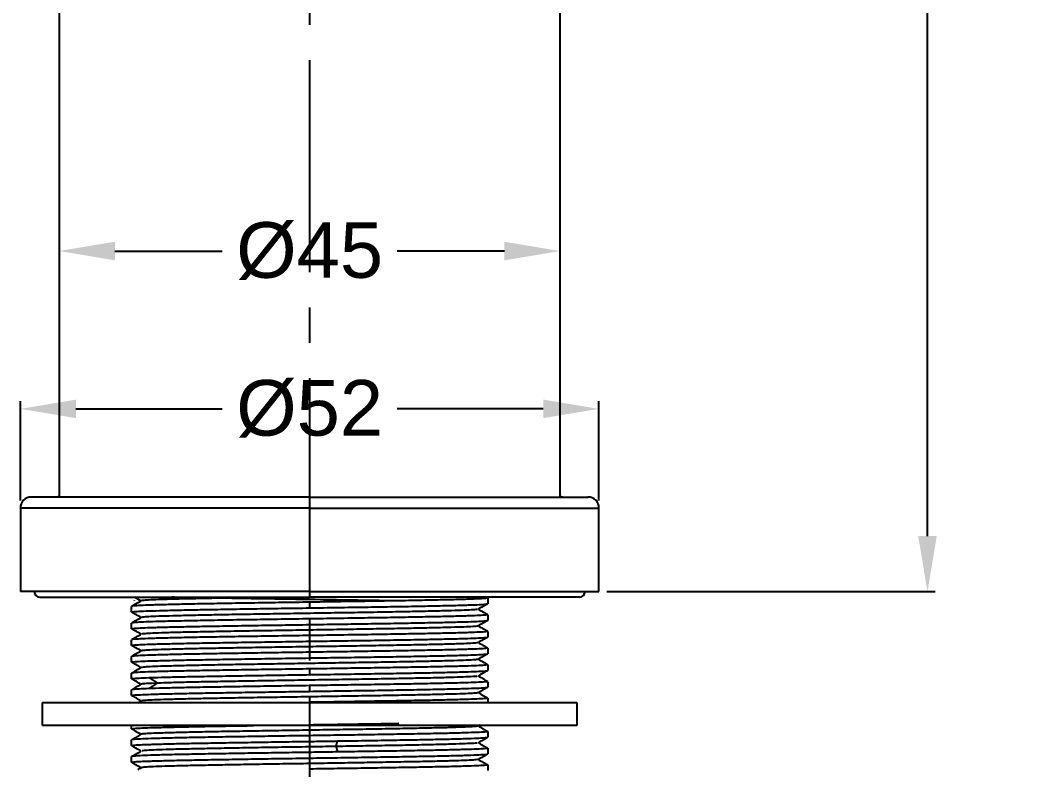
# Model space of a CAD drawing. Extents: x 10274 to 11115, y -16168 to -15573.
# Drawn here: x 10709.5 to 10801, y -15933 to -15865.6 of the extents above; entities that cross this region are included whole.
import ezdxf

# ---------------------------------------------------------------- set-up
doc = ezdxf.new("R2010")
doc.units = 0
doc.header["$MEASUREMENT"] = 0
doc.linetypes.add('CENTER2', pattern=[28.575, 19.05, -3.175, 3.175, -3.175])
doc.layers.get('0').update_dxf_attribs({"linetype": 'CONTINUOUS'})
doc.layers.add('CENTER', color=1, linetype='CENTER2')
doc.layers.add('DIM_', color=3, linetype='CONTINUOUS', lineweight=9)
doc.styles.get("Standard").update_dxf_attribs({"font": 'arial.ttf'})
doc.dimstyles.new('STANDARD$0', dxfattribs={"dimtxt": 3.5, "dimasz": 2.5, "dimexe": 0.7, "dimexo": 0.7, "dimgap": 0.5, "dimtad": 3, "dimdec": 4, "dimdsep": 46, "dimtxsty": 'Standard', "dimcen": 0, "dimclrd": 2, "dimclre": 2, "dimclrt": 4, "dimadec": 0, "dimazin": 0, "dimtp": 0.2, "dimtm": 0.1, "dimtfac": 0.5, "dimtdec": 4, "dimtmove": 1, "dimatfit": 3, "dimfxl": 1, "dimtolj": 1, "dimarcsym": 0})

# ---------------------------------------------------------------- blocks, each defined once
blk = doc.blocks.new('*D130')
at = {"layer": 'DIM_', "color": 3, "lineweight": -2, "transparency": 16777216}
for p, q in [((10709.476, -15908.751), (10709.476, -15899.822)), ((10761.476, -15908.751), (10761.476, -15899.822)), ((10714.476, -15900.522), (10728.701, -15900.522)), ((10756.476, -15900.522), (10742.252, -15900.522))]:
    blk.add_line(p, q, dxfattribs=at)
at = {"layer": 'DIM_', "color": 3, "transparency": 16777216}
for points in [[(10714.476, -15899.689), (10714.476, -15901.355), (10709.476, -15900.522)], [(10756.476, -15899.689), (10756.476, -15901.355), (10761.476, -15900.522)]]:
    blk.add_solid(points, dxfattribs=at)
at = {"layer": 'DIM_', "color": 4, "transparency": 16777216, "insert": (10735.476, -15900.522), "char_height": 5, "attachment_point": 5, "bg_fill": 3, "box_fill_scale": 1.25, "bg_fill_color": 256, "bg_fill_true_color": 13158600, "bg_fill_transparency": 0}
blk.add_mtext('\\A1;%%C52', dxfattribs=at)
blk = doc.blocks.new('*D131')
at = {"layer": 'DIM_', "color": 3, "lineweight": -2, "transparency": 16777216}
for p, q in [((10712.976, -15868.406), (10712.976, -15887.035)), ((10717.976, -15886.335), (10728.656, -15886.335)), ((10752.976, -15886.335), (10742.296, -15886.335))]:
    blk.add_line(p, q, dxfattribs=at)
at = {"layer": 'DIM_', "color": 3, "transparency": 16777216}
for points in [[(10717.976, -15885.501), (10717.976, -15887.168), (10712.976, -15886.335)], [(10752.976, -15885.501), (10752.976, -15887.168), (10757.976, -15886.335)]]:
    blk.add_solid(points, dxfattribs=at)
at = {"layer": 'DIM_', "color": 4, "transparency": 16777216, "insert": (10735.476, -15886.335), "char_height": 5, "attachment_point": 5, "bg_fill": 3, "box_fill_scale": 1.25, "bg_fill_color": 256, "bg_fill_true_color": 13158600, "bg_fill_transparency": 0}
blk.add_mtext('\\A1;%%C45', dxfattribs=at)
blk = doc.blocks.new('*D139')
at = {"layer": 'DIM_', "color": 3, "lineweight": -2, "transparency": 16777216}
for p, q in [((10736.176, -15731.301), (10791.703, -15731.301)), ((10791.003, -15736.301), (10791.003, -15821.073)), ((10791.003, -15911.951), (10791.003, -15827.179)), ((10762.176, -15916.951), (10791.703, -15916.951))]:
    blk.add_line(p, q, dxfattribs=at)
at = {"layer": 'DIM_', "color": 3, "transparency": 16777216}
for points in [[(10790.17, -15736.301), (10791.837, -15736.301), (10791.003, -15731.301)], [(10790.17, -15911.951), (10791.837, -15911.951), (10791.003, -15916.951)]]:
    blk.add_solid(points, dxfattribs=at)
at = {"layer": 'DIM_', "color": 4, "transparency": 16777216, "insert": (10791.003, -15824.126), "char_height": 5, "attachment_point": 5, "bg_fill": 3, "box_fill_scale": 1.25, "bg_fill_color": 256, "bg_fill_true_color": 13158600, "bg_fill_transparency": 0}
blk.add_mtext('\\A1;185.7', dxfattribs=at)

msp = doc.modelspace()

# ---------------------------------------------------------------- linework, layer by layer
at = {"lineweight": -3, "extrusion": (-1, -2.22045e-16, 0)}
for p, q in [((10711.226, -15917.451), (10735.476, -15917.451)), ((10719.731, -15917.737), (10719.726, -15917.731)), ((10759.726, -15917.451), (10735.476, -15917.451))]:
    msp.add_line(p, q, dxfattribs=at)
at = {"lineweight": -3}
msp.add_arc((10711.226, -15916.951), 0.5, 180, 270, dxfattribs=at)
for points, degree in [([(10719.482, -15918.268), (10719.767, -15918.104), (10720.052, -15917.939), (10720.337, -15917.775)], 3), ([(10720.336, -15917.788), (10720.142, -15917.675), (10719.948, -15917.563), (10719.754, -15917.451)], 3), ([(10720.595, -15917.451), (10720.595, -15917.451), (10720.595, -15917.451), (10720.595, -15917.451)], 3), ([(10735.476, -15917.899), (10735.476, -15918.156), (10735.476, -15918.413)], 2), ([(10751.471, -15918.044), (10751.186, -15918.209), (10750.901, -15918.373), (10750.617, -15918.538)], 3), ([(10751.355, -15917.451), (10751.393, -15917.473), (10751.432, -15917.496), (10751.471, -15917.518)], 3), ([(10751.476, -15917.524), (10751.476, -15917.781), (10751.476, -15918.038)], 2), ([(10719.476, -15918.788), (10719.476, -15918.531), (10719.476, -15918.274)], 2), ([(10720.336, -15919.287), (10720.051, -15919.123), (10719.766, -15918.958), (10719.482, -15918.794)], 3), ([(10750.617, -15918.525), (10750.901, -15918.689), (10751.186, -15918.854), (10751.471, -15919.018)], 3), ([(10751.476, -15919.024), (10751.476, -15919.281), (10751.476, -15919.538)], 2), ([(10719.476, -15920.288), (10719.476, -15920.031), (10719.476, -15919.774)], 2), ([(10719.482, -15919.768), (10719.767, -15919.603), (10720.051, -15919.439), (10720.336, -15919.275)], 3), ([(10735.476, -15919.399), (10735.476, -15919.656), (10735.476, -15919.913)], 2), ([(10751.471, -15919.544), (10751.186, -15919.709), (10750.901, -15919.873), (10750.616, -15920.038)], 3), ([(10750.616, -15920.025), (10750.901, -15920.189), (10751.186, -15920.354), (10751.471, -15920.518)], 3), ([(10720.336, -15920.787), (10720.051, -15920.623), (10719.766, -15920.459), (10719.482, -15920.294)], 3), ([(10719.482, -15921.268), (10719.766, -15921.104), (10720.051, -15920.939), (10720.336, -15920.775)], 3), ([(10735.476, -15920.899), (10735.476, -15921.156), (10735.476, -15921.413)], 2), ([(10751.476, -15920.524), (10751.476, -15920.781), (10751.476, -15921.038)], 2), ([(10719.476, -15921.788), (10719.476, -15921.531), (10719.476, -15921.274)], 2), ([(10720.337, -15922.287), (10720.052, -15922.123), (10719.767, -15921.958), (10719.482, -15921.794)], 3), ([(10750.616, -15921.524), (10750.901, -15921.689), (10751.186, -15921.854), (10751.471, -15922.018)], 3), ([(10751.471, -15921.044), (10751.186, -15921.208), (10750.901, -15921.373), (10750.617, -15921.537)], 3), ([(10719.476, -15923.288), (10719.476, -15923.031), (10719.476, -15922.774)], 2), ([(10719.482, -15922.768), (10719.767, -15922.604), (10720.052, -15922.439), (10720.337, -15922.275)], 3), ([(10735.476, -15922.399), (10735.476, -15922.656), (10735.476, -15922.913)], 2), ([(10751.471, -15922.544), (10751.186, -15922.709), (10750.901, -15922.873), (10750.617, -15923.037)], 3), ([(10751.476, -15922.024), (10751.476, -15922.281), (10751.476, -15922.538)], 2), ([(10720.336, -15923.787), (10720.051, -15923.623), (10719.766, -15923.458), (10719.482, -15923.294)], 3), ([(10751.476, -15923.524), (10751.475, -15923.537), (10751.337, -15923.562), (10750.746, -15923.6), (10749.779, -15923.637), (10748.46, -15923.675), (10746.798, -15923.712), (10744.86, -15923.75), (10742.736, -15923.787), (10740.404, -15923.825), (10737.968, -15923.862), (10736.306, -15923.887), (10735.476, -15923.899)], 3), ([(10750.617, -15923.025), (10750.901, -15923.189), (10751.186, -15923.354), (10751.471, -15923.518)], 3), ([(10751.476, -15923.524), (10751.476, -15923.781), (10751.476, -15924.038)], 2), ([(10719.476, -15924.788), (10719.476, -15924.531), (10719.476, -15924.274)], 2), ([(10719.482, -15924.268), (10719.766, -15924.104), (10720.051, -15923.939), (10720.336, -15923.775)], 3), ([(10721.035, -15924.682), (10721.357, -15924.671), (10722.095, -15924.648), (10723.476, -15924.615), (10725.094, -15924.581), (10726.903, -15924.548), (10728.889, -15924.514), (10730.994, -15924.481), (10733.214, -15924.447), (10734.722, -15924.424), (10735.476, -15924.413)], 3), ([(10750.545, -15924.555), (10750.463, -15924.568), (10750.167, -15924.594), (10749.336, -15924.632), (10748.147, -15924.671), (10746.625, -15924.71), (10744.81, -15924.748), (10742.748, -15924.787), (10740.489, -15924.826), (10738.126, -15924.864), (10735.669, -15924.903), (10733.196, -15924.942), (10730.791, -15924.981), (10728.495, -15925.02), (10726.425, -15925.058), (10724.566, -15925.097), (10722.99, -15925.136), (10722.161, -15925.162), (10721.806, -15925.175)], 3), ([(10735.476, -15923.899), (10735.476, -15924.156), (10735.476, -15924.413)], 2), ([(10750.616, -15924.525), (10750.901, -15924.689), (10751.186, -15924.854), (10751.471, -15925.018)], 3), ([(10751.471, -15924.044), (10751.186, -15924.208), (10750.901, -15924.373), (10750.617, -15924.537)], 3), ([(10720.336, -15925.288), (10720.051, -15925.123), (10719.767, -15924.959), (10719.482, -15924.794)], 3), ([(10719.482, -15925.768), (10719.767, -15925.604), (10720.051, -15925.439), (10720.336, -15925.275)], 3), ([(10721.806, -15925.175), (10721.421, -15924.928), (10721.035, -15924.682)], 2), ([(10721.806, -15925.175), (10721.421, -15925.421), (10721.035, -15925.668)], 2), ([(10735.476, -15925.399), (10734.618, -15925.412), (10732.903, -15925.437), (10730.392, -15925.476), (10728.028, -15925.514), (10725.85, -15925.552), (10723.911, -15925.591), (10722.264, -15925.63), (10721.403, -15925.655), (10721.035, -15925.668)], 3), ([(10735.476, -15925.399), (10735.476, -15925.656), (10735.476, -15925.913)], 2), ([(10751.476, -15925.053), (10751.476, -15925.296), (10751.476, -15925.538)], 2), ([(10719.476, -15926.288), (10719.476, -15926.031), (10719.476, -15925.774)], 2), ([(10719.476, -15926.288), (10719.477, -15926.275), (10719.613, -15926.25), (10720.203, -15926.213), (10721.174, -15926.175), (10722.495, -15926.138), (10724.153, -15926.1), (10726.094, -15926.062), (10728.212, -15926.025), (10730.556, -15925.987), (10732.987, -15925.95), (10734.648, -15925.925), (10735.476, -15925.913)], 3), ([(10720.336, -15926.787), (10720.052, -15926.623), (10719.767, -15926.458), (10719.482, -15926.294)], 3), ([(10751.471, -15925.544), (10751.186, -15925.708), (10750.902, -15925.873), (10750.617, -15926.037)], 3), ([(10750.677, -15926.059), (10750.941, -15926.212), (10751.206, -15926.365), (10751.471, -15926.518)], 3), ([(10711.476, -15928.951), (10711.476, -15927.951), (10711.476, -15926.951)], 2), ([(10720.034, -15926.949), (10720.135, -15926.891), (10720.236, -15926.833), (10720.337, -15926.775)], 3), ([(10735.476, -15926.951), (10735.476, -15927.951), (10735.476, -15928.951)], 2), ([(10751.476, -15926.524), (10751.476, -15926.738), (10751.476, -15926.951)], 2), ([(10759.476, -15926.951), (10759.476, -15927.951), (10759.476, -15928.951)], 2), ([(10719.476, -15929.288), (10719.476, -15929.12), (10719.476, -15928.951)], 2), ([(10750.775, -15928.946), (10750.723, -15928.976), (10750.67, -15929.007), (10750.617, -15929.037)], 3), ([(10750.617, -15929.025), (10750.901, -15929.189), (10751.186, -15929.353), (10751.471, -15929.518)], 3), ([(10720.337, -15929.787), (10720.052, -15929.623), (10719.767, -15929.458), (10719.482, -15929.294)], 3), ([(10719.482, -15930.268), (10719.767, -15930.104), (10720.052, -15929.939), (10720.337, -15929.775)], 3), ([(10735.476, -15929.899), (10735.476, -15930.156), (10735.476, -15930.413)], 2), ([(10751.471, -15930.044), (10751.186, -15930.209), (10750.901, -15930.373), (10750.617, -15930.537)], 3), ([(10751.476, -15929.524), (10751.476, -15929.781), (10751.476, -15930.038)], 2), ([(10719.476, -15930.788), (10719.476, -15930.531), (10719.476, -15930.274)], 2), ([(10720.336, -15931.287), (10720.052, -15931.123), (10719.767, -15930.959), (10719.482, -15930.794)], 3), ([(10737.846, -15930.869), (10737.037, -15930.882), (10735.399, -15930.907), (10732.939, -15930.946), (10730.547, -15930.985), (10728.309, -15931.023), (10726.219, -15931.062), (10724.387, -15931.101), (10722.843, -15931.14), (10721.644, -15931.178), (10720.808, -15931.217), (10720.502, -15931.243), (10720.415, -15931.256)], 3), ([(10735.476, -15930.413), (10735.756, -15930.409), (10736.314, -15930.401), (10737.15, -15930.388), (10737.703, -15930.379), (10737.979, -15930.375)], 3), ([(10737.846, -15930.869), (10737.912, -15930.622), (10737.979, -15930.375)], 2), ([(10750.526, -15930.558), (10750.433, -15930.571), (10750.116, -15930.597), (10749.251, -15930.636), (10748.024, -15930.674), (10746.452, -15930.713), (10744.629, -15930.752), (10742.541, -15930.791), (10740.265, -15930.829), (10738.66, -15930.856), (10737.846, -15930.869)], 3), ([(10737.846, -15930.869), (10737.912, -15931.115), (10737.979, -15931.362)], 2), ([(10750.616, -15930.525), (10750.901, -15930.689), (10751.186, -15930.854), (10751.471, -15931.018)], 3), ([(10719.476, -15932.288), (10719.476, -15932.031), (10719.476, -15931.774)], 2), ([(10719.476, -15931.774), (10719.477, -15931.778), (10719.482, -15931.781), (10719.493, -15931.785)], 3), ([(10719.482, -15931.768), (10719.767, -15931.604), (10720.052, -15931.439), (10720.336, -15931.275)], 3), ([(10737.979, -15931.362), (10737.703, -15931.366), (10737.15, -15931.374), (10736.314, -15931.387), (10735.756, -15931.395), (10735.476, -15931.399)], 3), ([(10735.476, -15931.399), (10735.476, -15931.656), (10735.476, -15931.913)], 2), ([(10751.471, -15931.544), (10751.186, -15931.709), (10750.901, -15931.873), (10750.617, -15932.038)], 3), ([(10751.476, -15931.024), (10751.476, -15931.281), (10751.476, -15931.538)], 2), ([(10751.476, -15931.538), (10751.476, -15931.537), (10751.476, -15931.537), (10751.476, -15931.536)], 3), ([(10720.336, -15932.788), (10720.051, -15932.623), (10719.767, -15932.459), (10719.482, -15932.294)], 3), ([(10720.031, -15932.951), (10720.133, -15932.892), (10720.235, -15932.833), (10720.336, -15932.775)], 3), ([(10751.476, -15932.524), (10751.475, -15932.537), (10751.337, -15932.562), (10750.746, -15932.6), (10749.78, -15932.637), (10748.461, -15932.675), (10746.799, -15932.712), (10744.862, -15932.75), (10742.737, -15932.787), (10740.407, -15932.825), (10737.969, -15932.862), (10736.306, -15932.887), (10735.476, -15932.899)], 3), ([(10750.616, -15932.025), (10750.901, -15932.189), (10751.186, -15932.354), (10751.471, -15932.518)], 3), ([(10751.476, -15932.524), (10751.476, -15932.781), (10751.476, -15933.038)], 2)]:
    msp.add_open_spline(points, degree=degree, dxfattribs=at)
for points, knots in [([(10735.476, -15917.899), (10734.641, -15917.912), (10732.971, -15917.937), (10730.539, -15917.974), (10728.205, -15918.011), (10726.1, -15918.048), (10724.175, -15918.085), (10722.527, -15918.123), (10721.209, -15918.16), (10720.232, -15918.198), (10719.653, -15918.233), (10719.501, -15918.257), (10719.482, -15918.268)], [0, 0, 0, 0, 2.521062, 5.042125, 7.563187, 10.08425, 12.605312, 15.126375, 17.647437, 20.1685, 22.689562, 24.89294, 24.89294, 24.89294, 24.89294]), ([(10727.498, -15917.538), (10727.394, -15917.54), (10726.601, -15917.555), (10725.202, -15917.583), (10723.513, -15917.622), (10722.149, -15917.661), (10721.136, -15917.7), (10720.518, -15917.738), (10720.357, -15917.762), (10720.336, -15917.774)], [238.802645, 238.802645, 238.802645, 238.802645, 239.172377, 241.638071, 244.103766, 246.56946, 249.035155, 251.50085, 253.787572, 253.787572, 253.787572, 253.787572]), ([(10743.159, -15917.78), (10740.599, -15917.741), (10738.038, -15917.702), (10735.478, -15917.663), (10735.477, -15917.663), (10735.477, -15917.663), (10735.476, -15917.663), (10734.642, -15917.65), (10732.969, -15917.626), (10730.504, -15917.588), (10728.17, -15917.55), (10726.058, -15917.513), (10724.361, -15917.48), (10723.418, -15917.459), (10723.067, -15917.451)], [-7.73549, -7.73549, -7.73549, -7.73549, -0.001628, -0.001628, -0.001628, 0, 0, 0, 2.521064, 5.042128, 7.563192, 10.084256, 12.60532, 14.257374, 14.257374, 14.257374, 14.257374]), ([(10751.476, -15917.524), (10751.476, -15917.537), (10751.344, -15917.562), (10750.767, -15917.599), (10749.812, -15917.636), (10748.478, -15917.674), (10746.812, -15917.712), (10744.891, -15917.75), (10742.773, -15917.787), (10740.443, -15917.824), (10737.979, -15917.862), (10736.309, -15917.887), (10735.476, -15917.899)], [-25.151414, -25.151414, -25.151414, -25.151414, -22.68956, -20.168498, -17.647436, -15.126373, -12.605311, -10.084249, -7.563187, -5.042124, -2.521062, 0, 0, 0, 0]), ([(10735.476, -15918.413), (10736.311, -15918.401), (10737.983, -15918.376), (10740.451, -15918.338), (10742.788, -15918.3), (10744.903, -15918.263), (10746.811, -15918.226), (10748.474, -15918.188), (10749.806, -15918.15), (10750.761, -15918.113), (10751.312, -15918.078), (10751.453, -15918.055), (10751.471, -15918.044)], [0, 0, 0, 0, 2.521065, 5.042129, 7.563194, 10.084259, 12.605324, 15.126388, 17.647453, 20.168518, 22.689582, 24.800759, 24.800759, 24.800759, 24.800759]), ([(10719.476, -15918.788), (10719.477, -15918.778), (10719.574, -15918.755), (10720.067, -15918.719), (10720.98, -15918.682), (10722.28, -15918.643), (10723.913, -15918.605), (10725.855, -15918.566), (10728.007, -15918.528), (10730.401, -15918.49), (10732.918, -15918.451), (10734.625, -15918.426), (10735.476, -15918.413)], [-25.222647, -25.222647, -25.222647, -25.222647, -23.196074, -20.618733, -18.041391, -15.46405, -12.886708, -10.309366, -7.732025, -5.154683, -2.577342, 0, 0, 0, 0]), ([(10750.569, -15918.551), (10750.5, -15918.564), (10750.227, -15918.59), (10749.43, -15918.629), (10748.279, -15918.667), (10746.808, -15918.705), (10745.004, -15918.744), (10742.949, -15918.783), (10740.696, -15918.822), (10738.31, -15918.861), (10735.859, -15918.9), (10733.403, -15918.939), (10731.003, -15918.977), (10728.72, -15919.016), (10726.611, -15919.054), (10724.728, -15919.093), (10723.131, -15919.132), (10721.866, -15919.17), (10720.946, -15919.209), (10720.465, -15919.244), (10720.351, -15919.266), (10720.336, -15919.274)], [303.280436, 303.280436, 303.280436, 303.280436, 305.746131, 308.211825, 310.67752, 313.143215, 315.608909, 318.074604, 320.540298, 323.005993, 325.471688, 327.937382, 330.403077, 332.868771, 335.334466, 337.800161, 340.265855, 342.73155, 345.197245, 347.662939, 349.32843, 349.32843, 349.32843, 349.32843]), ([(10751.476, -15919.024), (10751.477, -15919.036), (10751.352, -15919.061), (10750.785, -15919.098), (10749.834, -15919.135), (10748.499, -15919.174), (10746.828, -15919.212), (10744.909, -15919.249), (10742.784, -15919.286), (10740.44, -15919.324), (10737.972, -15919.362), (10736.306, -15919.387), (10735.476, -15919.399)], [25.309822, 25.309822, 25.309822, 25.309822, 27.731705, 30.252769, 32.773833, 35.294897, 37.815961, 40.337025, 42.858089, 45.379154, 47.900218, 50.421282, 50.421282, 50.421282, 50.421282]), ([(10719.476, -15920.288), (10719.476, -15920.276), (10719.6, -15920.252), (10720.167, -15920.214), (10721.119, -15920.177), (10722.454, -15920.139), (10724.117, -15920.1), (10726.034, -15920.063), (10728.164, -15920.026), (10730.513, -15919.988), (10732.984, -15919.95), (10734.648, -15919.926), (10735.476, -15919.913)], [-25.122337, -25.122337, -25.122337, -25.122337, -22.689592, -20.168526, -17.64746, -15.126394, -12.605329, -10.084263, -7.563197, -5.042131, -2.521066, 0, 0, 0, 0]), ([(10735.476, -15919.399), (10734.621, -15919.412), (10732.907, -15919.437), (10730.387, -15919.476), (10727.996, -15919.515), (10725.851, -15919.553), (10723.917, -15919.591), (10722.29, -15919.629), (10720.989, -15919.667), (10720.071, -15919.705), (10719.604, -15919.739), (10719.496, -15919.76), (10719.482, -15919.768)], [-38.660099, -38.660099, -38.660099, -38.660099, -36.082759, -33.505419, -30.928079, -28.350739, -25.773399, -23.19606, -20.61872, -18.04138, -15.46404, -13.84084, -13.84084, -13.84084, -13.84084]), ([(10750.616, -15920.038), (10750.602, -15920.046), (10750.493, -15920.067), (10750.029, -15920.101), (10749.126, -15920.14), (10747.86, -15920.179), (10746.272, -15920.218), (10744.39, -15920.256), (10742.309, -15920.295), (10740.05, -15920.333), (10737.634, -15920.372), (10735.168, -15920.411), (10732.701, -15920.45), (10730.334, -15920.488), (10728.108, -15920.527), (10726.058, -15920.565), (10724.256, -15920.604), (10722.748, -15920.643), (10721.569, -15920.681), (10720.755, -15920.72), (10720.473, -15920.746), (10720.397, -15920.759)], [35.375909, 35.375909, 35.375909, 35.375909, 36.985419, 39.451114, 41.916808, 44.382503, 46.848197, 49.313892, 51.779587, 54.245281, 56.710976, 59.17667, 61.642365, 64.10806, 66.573754, 69.039449, 71.505144, 73.970838, 76.436533, 78.902227, 81.367922, 81.367922, 81.367922, 81.367922]), ([(10735.476, -15919.913), (10736.312, -15919.9), (10737.986, -15919.876), (10740.454, -15919.838), (10742.791, -15919.8), (10744.896, -15919.763), (10746.806, -15919.726), (10748.443, -15919.689), (10749.775, -15919.651), (10750.74, -15919.614), (10751.307, -15919.578), (10751.452, -15919.555), (10751.471, -15919.544)], [-50.421317, -50.421317, -50.421317, -50.421317, -47.900251, -45.379185, -42.858119, -40.337054, -37.815988, -35.294922, -32.773856, -30.25279, -27.731724, -25.563414, -25.563414, -25.563414, -25.563414]), ([(10735.476, -15920.899), (10734.643, -15920.911), (10732.971, -15920.937), (10730.503, -15920.974), (10728.166, -15921.012), (10726.051, -15921.049), (10724.148, -15921.086), (10722.494, -15921.124), (10721.161, -15921.162), (10720.201, -15921.199), (10719.641, -15921.235), (10719.499, -15921.257), (10719.481, -15921.268)], [-50.421318, -50.421318, -50.421318, -50.421318, -47.900252, -45.379187, -42.858121, -40.337055, -37.815989, -35.294923, -32.773857, -30.252791, -27.731725, -25.580641, -25.580641, -25.580641, -25.580641]), ([(10751.476, -15920.524), (10751.476, -15920.536), (10751.351, -15920.561), (10750.778, -15920.598), (10749.823, -15920.636), (10748.489, -15920.674), (10746.84, -15920.712), (10744.914, -15920.749), (10742.791, -15920.786), (10740.441, -15920.824), (10737.97, -15920.862), (10736.305, -15920.887), (10735.476, -15920.899)], [-25.144136, -25.144136, -25.144136, -25.144136, -22.689594, -20.168528, -17.647462, -15.126396, -12.60533, -10.084264, -7.563198, -5.042132, -2.521066, 0, 0, 0, 0]), ([(10719.476, -15921.788), (10719.476, -15921.776), (10719.604, -15921.751), (10720.173, -15921.714), (10721.125, -15921.677), (10722.461, -15921.638), (10724.132, -15921.6), (10726.056, -15921.563), (10728.173, -15921.526), (10730.511, -15921.488), (10732.976, -15921.45), (10734.645, -15921.425), (10735.476, -15921.413)], [25.302802, 25.302802, 25.302802, 25.302802, 27.731687, 30.25275, 32.773812, 35.294875, 37.815937, 40.337, 42.858062, 45.379125, 47.900187, 50.42125, 50.42125, 50.42125, 50.42125]), ([(10750.617, -15921.537), (10750.596, -15921.549), (10750.439, -15921.574), (10749.833, -15921.611), (10748.849, -15921.649), (10747.498, -15921.688), (10745.82, -15921.727), (10743.873, -15921.766), (10741.72, -15921.805), (10739.405, -15921.844), (10736.985, -15921.882), (10734.529, -15921.921), (10732.067, -15921.96), (10729.714, -15921.999), (10727.507, -15922.038), (10725.532, -15922.076), (10723.822, -15922.114), (10722.385, -15922.153), (10721.301, -15922.192), (10720.59, -15922.231), (10720.383, -15922.257), (10720.346, -15922.27)], [130.904258, 130.904258, 130.904258, 130.904258, 133.147509, 135.613203, 138.078898, 140.544592, 143.010287, 145.475982, 147.941676, 150.407371, 152.873065, 155.33876, 157.804455, 160.270149, 162.735844, 165.201538, 167.667233, 170.132928, 172.598622, 175.064317, 177.530011, 177.530011, 177.530011, 177.530011]), ([(10735.476, -15921.413), (10736.312, -15921.401), (10737.985, -15921.376), (10740.427, -15921.338), (10742.766, -15921.301), (10744.866, -15921.264), (10746.788, -15921.227), (10748.424, -15921.189), (10749.748, -15921.152), (10750.723, -15921.115), (10751.302, -15921.079), (10751.452, -15921.055), (10751.471, -15921.044)], [0, 0, 0, 0, 2.521064, 5.042128, 7.563192, 10.084257, 12.605321, 15.126385, 17.647449, 20.168513, 22.689577, 24.902942, 24.902942, 24.902942, 24.902942]), ([(10735.476, -15922.399), (10734.642, -15922.412), (10732.969, -15922.436), (10730.503, -15922.474), (10728.168, -15922.512), (10726.057, -15922.549), (10724.14, -15922.586), (10722.475, -15922.624), (10721.142, -15922.662), (10720.19, -15922.7), (10719.641, -15922.735), (10719.5, -15922.758), (10719.482, -15922.768)], [0, 0, 0, 0, 2.521064, 5.042128, 7.563192, 10.084256, 12.60532, 15.126383, 17.647447, 20.168511, 22.689575, 24.783721, 24.783721, 24.783721, 24.783721]), ([(10751.476, -15922.024), (10751.476, -15922.037), (10751.344, -15922.062), (10750.757, -15922.099), (10749.79, -15922.137), (10748.463, -15922.174), (10746.814, -15922.212), (10744.873, -15922.25), (10742.758, -15922.287), (10740.409, -15922.325), (10737.968, -15922.362), (10736.305, -15922.387), (10735.476, -15922.399)], [25.220323, 25.220323, 25.220323, 25.220323, 27.731711, 30.252776, 32.773841, 35.294905, 37.81597, 40.337035, 42.858099, 45.379164, 47.900228, 50.421293, 50.421293, 50.421293, 50.421293]), ([(10735.476, -15922.913), (10736.312, -15922.9), (10737.983, -15922.876), (10740.42, -15922.838), (10742.745, -15922.801), (10744.857, -15922.764), (10746.783, -15922.727), (10748.437, -15922.689), (10749.755, -15922.652), (10750.728, -15922.614), (10751.301, -15922.579), (10751.451, -15922.555), (10751.471, -15922.544)], [-50.421246, -50.421246, -50.421246, -50.421246, -47.900184, -45.379122, -42.858059, -40.336997, -37.815935, -35.294872, -32.77381, -30.252748, -27.731685, -25.563771, -25.563771, -25.563771, -25.563771]), ([(10719.476, -15923.288), (10719.476, -15923.275), (10719.611, -15923.25), (10720.199, -15923.213), (10721.156, -15923.176), (10722.488, -15923.138), (10724.15, -15923.1), (10726.067, -15923.062), (10728.189, -15923.025), (10730.511, -15922.988), (10732.976, -15922.95), (10734.644, -15922.926), (10735.476, -15922.913)], [-25.187702, -25.187702, -25.187702, -25.187702, -22.689574, -20.16851, -17.647446, -15.126383, -12.605319, -10.084255, -7.563191, -5.042128, -2.521064, 0, 0, 0, 0]), ([(10750.599, -15923.044), (10750.554, -15923.057), (10750.329, -15923.083), (10749.602, -15923.122), (10748.503, -15923.16), (10747.055, -15923.199), (10745.324, -15923.238), (10743.314, -15923.277), (10741.09, -15923.316), (10738.723, -15923.355), (10736.272, -15923.393), (10733.802, -15923.432), (10731.38, -15923.471), (10729.067, -15923.51), (10726.928, -15923.548), (10725.011, -15923.587), (10723.37, -15923.626), (10722.039, -15923.664), (10721.068, -15923.703), (10720.503, -15923.739), (10720.355, -15923.763), (10720.336, -15923.774)], [226.843904, 226.843904, 226.843904, 226.843904, 229.309598, 231.775293, 234.240987, 236.706682, 239.172377, 241.638071, 244.103766, 246.56946, 249.035155, 251.50085, 253.966544, 256.432239, 258.897933, 261.363628, 263.829323, 266.295017, 268.760712, 271.226406, 273.319459, 273.319459, 273.319459, 273.319459]), ([(10735.476, -15923.899), (10734.643, -15923.911), (10732.975, -15923.937), (10730.513, -15923.974), (10728.193, -15924.011), (10726.071, -15924.048), (10724.151, -15924.086), (10722.485, -15924.124), (10721.151, -15924.162), (10720.195, -15924.199), (10719.642, -15924.234), (10719.5, -15924.258), (10719.482, -15924.268)], [-50.421325, -50.421325, -50.421325, -50.421325, -47.900259, -45.379192, -42.858126, -40.33706, -37.815994, -35.294927, -32.773861, -30.252795, -27.731729, -25.637129, -25.637129, -25.637129, -25.637129]), ([(10735.476, -15924.413), (10736.312, -15924.401), (10737.984, -15924.376), (10740.445, -15924.338), (10742.752, -15924.301), (10744.877, -15924.264), (10746.8, -15924.226), (10748.462, -15924.188), (10749.791, -15924.151), (10750.747, -15924.113), (10751.308, -15924.078), (10751.453, -15924.055), (10751.471, -15924.044)], [-50.421304, -50.421304, -50.421304, -50.421304, -47.900239, -45.379173, -42.858108, -40.337043, -37.815978, -35.294913, -32.773847, -30.252782, -27.731717, -25.612019, -25.612019, -25.612019, -25.612019]), ([(10719.476, -15924.788), (10719.476, -15924.777), (10719.581, -15924.754), (10720.089, -15924.718), (10720.683, -15924.694), (10721.035, -15924.682)], [-7.143586, -7.143586, -7.143586, -7.143586, -4.976862, -2.488431, 0, 0, 0, 0]), ([(10721.806, -15925.175), (10721.455, -15925.188), (10720.87, -15925.213), (10720.445, -15925.247), (10720.349, -15925.267), (10720.336, -15925.274)], [0, 0, 0, 0, 2.465695, 4.931389, 6.35223, 6.35223, 6.35223, 6.35223]), ([(10751.47, -15925.031), (10751.449, -15925.041), (10751.304, -15925.064), (10750.748, -15925.099), (10749.793, -15925.137), (10748.466, -15925.174), (10746.805, -15925.212), (10744.88, -15925.25), (10742.751, -15925.287), (10740.438, -15925.324), (10737.976, -15925.362), (10736.309, -15925.387), (10735.476, -15925.399)], [-24.751695, -24.751695, -24.751695, -24.751695, -22.689588, -20.168523, -17.647458, -15.126392, -12.605327, -10.084261, -7.563196, -5.042131, -2.521065, 0, 0, 0, 0]), ([(10721.035, -15925.668), (10720.68, -15925.68), (10720.082, -15925.705), (10719.607, -15925.739), (10719.496, -15925.76), (10719.481, -15925.768)], [-32.349468, -32.349468, -32.349468, -32.349468, -29.861047, -27.372626, -25.651054, -25.651054, -25.651054, -25.651054]), ([(10750.617, -15926.037), (10750.6, -15926.047), (10750.477, -15926.069), (10749.973, -15926.104), (10749.029, -15926.143), (10747.742, -15926.182), (10746.144, -15926.22), (10744.254, -15926.259), (10742.14, -15926.298), (10739.847, -15926.336), (10737.439, -15926.375), (10734.97, -15926.414), (10732.539, -15926.452), (10730.161, -15926.491), (10727.916, -15926.53), (10725.876, -15926.569), (10724.088, -15926.608), (10722.621, -15926.646), (10721.478, -15926.685), (10720.695, -15926.724), (10720.436, -15926.75), (10720.374, -15926.763)], [54.912368, 54.912368, 54.912368, 54.912368, 56.710976, 59.176671, 61.642365, 64.10806, 66.573755, 69.039449, 71.505144, 73.970839, 76.436533, 78.902228, 81.367922, 83.833617, 86.299312, 88.765006, 91.230701, 93.696396, 96.16209, 98.627785, 101.093479, 101.093479, 101.093479, 101.093479]), ([(10735.476, -15925.913), (10736.31, -15925.901), (10737.98, -15925.876), (10740.442, -15925.838), (10742.77, -15925.8), (10744.885, -15925.764), (10746.806, -15925.726), (10748.473, -15925.688), (10749.808, -15925.65), (10750.762, -15925.613), (10751.312, -15925.578), (10751.453, -15925.555), (10751.471, -15925.544)], [-50.421303, -50.421303, -50.421303, -50.421303, -47.900238, -45.379173, -42.858107, -40.337042, -37.815977, -35.294912, -32.773847, -30.252782, -27.731717, -25.636429, -25.636429, -25.636429, -25.636429]), ([(10751.476, -15926.524), (10751.476, -15926.537), (10751.345, -15926.561), (10750.769, -15926.598), (10749.815, -15926.636), (10748.48, -15926.674), (10746.814, -15926.712), (10744.891, -15926.75), (10742.774, -15926.787), (10740.443, -15926.824), (10737.979, -15926.862), (10736.309, -15926.887), (10735.476, -15926.899)], [-25.146093, -25.146093, -25.146093, -25.146093, -22.689563, -20.1685, -17.647438, -15.126375, -12.605313, -10.08425, -7.563188, -5.042125, -2.521063, 0, 0, 0, 0]), ([(10719.476, -15929.288), (10719.476, -15929.276), (10719.6, -15929.252), (10720.168, -15929.214), (10721.12, -15929.177), (10722.454, -15929.139), (10724.116, -15929.1), (10726.033, -15929.063), (10728.132, -15929.026), (10729.659, -15929.002), (10730.425, -15928.99)], [-25.124387, -25.124387, -25.124387, -25.124387, -22.68959, -20.168525, -17.647459, -15.126394, -12.605328, -10.084262, -7.563197, -5.155163, -5.155163, -5.155163, -5.155163]), ([(10750.582, -15929.048), (10750.522, -15929.061), (10750.269, -15929.087), (10749.499, -15929.126), (10748.359, -15929.165), (10746.885, -15929.203), (10745.112, -15929.242), (10743.091, -15929.281), (10740.87, -15929.319), (10738.497, -15929.358), (10736.061, -15929.397), (10733.62, -15929.435), (10731.189, -15929.474), (10728.882, -15929.513), (10726.743, -15929.552), (10724.85, -15929.591), (10723.247, -15929.629), (10721.937, -15929.668), (10720.993, -15929.707), (10720.478, -15929.742), (10720.353, -15929.765), (10720.336, -15929.774)], [246.569462, 246.569462, 246.569462, 246.569462, 249.035157, 251.500851, 253.966546, 256.43224, 258.897935, 261.36363, 263.829324, 266.295019, 268.760713, 271.226408, 273.692103, 276.157797, 278.623492, 281.089187, 283.554881, 286.020576, 288.48627, 290.951965, 292.805149, 292.805149, 292.805149, 292.805149]), ([(10735.476, -15928.913), (10736.311, -15928.901), (10737.985, -15928.875), (10740.454, -15928.838), (10742.271, -15928.809), (10743.242, -15928.792), (10743.481, -15928.788)], [-50.421323, -50.421323, -50.421323, -50.421323, -47.900257, -45.379191, -42.858125, -42.017192, -42.017192, -42.017192, -42.017192]), ([(10735.476, -15929.899), (10734.642, -15929.912), (10732.97, -15929.936), (10730.503, -15929.974), (10728.167, -15930.012), (10726.052, -15930.049), (10724.149, -15930.086), (10722.497, -15930.124), (10721.163, -15930.162), (10720.203, -15930.199), (10719.643, -15930.234), (10719.5, -15930.257), (10719.482, -15930.268)], [-50.421312, -50.421312, -50.421312, -50.421312, -47.900246, -45.379181, -42.858115, -40.33705, -37.815984, -35.294918, -32.773853, -30.252787, -27.731722, -25.587436, -25.587436, -25.587436, -25.587436]), ([(10751.476, -15929.524), (10751.476, -15929.536), (10751.351, -15929.561), (10750.78, -15929.598), (10749.825, -15929.636), (10748.491, -15929.674), (10746.841, -15929.712), (10744.916, -15929.749), (10742.792, -15929.786), (10740.442, -15929.824), (10737.97, -15929.862), (10736.305, -15929.887), (10735.476, -15929.899)], [-25.140627, -25.140627, -25.140627, -25.140627, -22.689595, -20.168528, -17.647462, -15.126396, -12.60533, -10.084264, -7.563198, -5.042132, -2.521066, 0, 0, 0, 0]), ([(10737.979, -15930.375), (10738.805, -15930.363), (10740.438, -15930.338), (10742.785, -15930.3), (10744.922, -15930.263), (10746.815, -15930.226), (10748.453, -15930.189), (10749.771, -15930.151), (10750.737, -15930.114), (10751.305, -15930.078), (10751.452, -15930.055), (10751.471, -15930.044)], [-47.899997, -47.899997, -47.899997, -47.899997, -45.378945, -42.857892, -40.33684, -37.815787, -35.294735, -32.773682, -30.25263, -27.731577, -25.566813, -25.566813, -25.566813, -25.566813]), ([(10719.476, -15930.788), (10719.476, -15930.776), (10719.605, -15930.751), (10720.175, -15930.714), (10721.127, -15930.677), (10722.462, -15930.638), (10724.133, -15930.6), (10726.057, -15930.563), (10728.174, -15930.526), (10730.511, -15930.488), (10732.976, -15930.45), (10734.644, -15930.425), (10735.476, -15930.413)], [25.299503, 25.299503, 25.299503, 25.299503, 27.731686, 30.252749, 32.773811, 35.294873, 37.815936, 40.336998, 42.85806, 45.379123, 47.900185, 50.421248, 50.421248, 50.421248, 50.421248]), ([(10719.476, -15932.288), (10719.476, -15932.275), (10719.612, -15932.25), (10720.2, -15932.213), (10721.156, -15932.176), (10722.488, -15932.138), (10724.15, -15932.1), (10726.068, -15932.062), (10728.191, -15932.025), (10730.511, -15931.988), (10732.976, -15931.95), (10734.644, -15931.926), (10735.476, -15931.913)], [25.230111, 25.230111, 25.230111, 25.230111, 27.731705, 30.252769, 32.773833, 35.294897, 37.815961, 40.337025, 42.858089, 45.379153, 47.900217, 50.421281, 50.421281, 50.421281, 50.421281]), ([(10735.476, -15931.399), (10734.642, -15931.412), (10732.969, -15931.437), (10730.504, -15931.474), (10728.17, -15931.512), (10726.059, -15931.549), (10724.141, -15931.586), (10722.475, -15931.624), (10721.142, -15931.662), (10720.189, -15931.7), (10719.641, -15931.735), (10719.499, -15931.758), (10719.482, -15931.768)], [0, 0, 0, 0, 2.521064, 5.042128, 7.563192, 10.084257, 12.605321, 15.126385, 17.647449, 20.168513, 22.689577, 24.789456, 24.789456, 24.789456, 24.789456]), ([(10735.476, -15931.913), (10736.312, -15931.9), (10737.983, -15931.876), (10740.423, -15931.838), (10742.745, -15931.801), (10744.859, -15931.764), (10746.785, -15931.727), (10748.44, -15931.689), (10749.758, -15931.652), (10750.73, -15931.614), (10751.302, -15931.579), (10751.452, -15931.555), (10751.471, -15931.544)], [-50.42125, -50.42125, -50.42125, -50.42125, -47.900188, -45.379125, -42.858063, -40.337, -37.815938, -35.294875, -32.773813, -30.25275, -27.731688, -25.568798, -25.568798, -25.568798, -25.568798]), ([(10751.476, -15931.024), (10751.476, -15931.036), (10751.346, -15931.061), (10750.764, -15931.099), (10749.804, -15931.136), (10748.485, -15931.174), (10746.839, -15931.212), (10744.935, -15931.249), (10742.786, -15931.286), (10740.432, -15931.324), (10738.802, -15931.349), (10737.979, -15931.362)], [-22.662987, -22.662987, -22.662987, -22.662987, -20.168418, -17.647365, -15.126313, -12.605261, -10.084209, -7.563157, -5.042104, -2.521052, 0, 0, 0, 0]), ([(10750.617, -15932.037), (10750.598, -15932.048), (10750.452, -15932.072), (10749.88, -15932.109), (10748.909, -15932.148), (10747.571, -15932.186), (10745.911, -15932.225), (10743.977, -15932.264), (10741.81, -15932.303), (10739.507, -15932.342), (10737.084, -15932.381), (10734.602, -15932.42), (10732.155, -15932.458), (10729.798, -15932.497), (10727.595, -15932.536), (10725.6, -15932.575), (10723.864, -15932.613), (10722.436, -15932.652), (10721.343, -15932.69), (10720.623, -15932.729), (10720.399, -15932.755), (10720.354, -15932.768)], [74.361687, 74.361687, 74.361687, 74.361687, 76.436433, 78.902125, 81.367816, 83.833508, 86.299199, 88.76489, 91.230582, 93.696273, 96.161965, 98.627656, 101.093347, 103.559039, 106.02473, 108.490422, 110.956113, 113.421804, 115.887496, 118.353187, 120.818879, 120.818879, 120.818879, 120.818879])]:
    msp.add_open_spline(points, degree=3, knots=knots, dxfattribs=at)
for points in [[(10735.476, -15926.951), (10711.476, -15926.951), (10711.476, -15926.951)], [(10759.476, -15926.951), (10759.476, -15926.951), (10735.476, -15926.951)], [(10711.476, -15928.951), (10711.476, -15928.951), (10735.476, -15928.951)], [(10735.476, -15928.951), (10759.476, -15928.951), (10759.476, -15928.951)]]:
    msp.add_rational_spline(points, [1, 0.707106781187, 1], degree=2, dxfattribs=at)

# ---------------------------------------------------------------- dimensions: what is measured, and where the dimension line sits
at = {"layer": 'DIM_', "color": 3}
for base, p1, p2, picture, middle in [((10757.976, -15886.335), (10712.976, -15867.706), (10757.976, -15886.335), '*D131', (10735.476, -15886.335)), ((10761.476, -15900.522), (10709.476, -15909.451), (10761.476, -15909.451), '*D130', (10735.476, -15900.522))]:
    dim = msp.add_linear_dim(base=base, p1=p1, p2=p2, text='%%C<>', dimstyle='STANDARD$0', override={"dimtxt": 5, "dimasz": 5, "dimtad": 0, "dimtih": 1, "dimdec": 1, "dimzin": 9, "dimclrd": 3, "dimclre": 3, "dimtdec": 1, "dimtofl": 0, "dimfxl": 1.25, "dimtfill": 1}, dxfattribs=at)
    dim.commit()
    dim.dimension.update_dxf_attribs({"geometry": picture, "text_midpoint": middle})

# ---------------------------------------------------------------- next in the draw order: linework, layer by layer
at = {"lineweight": -3, "extrusion": (-1, -2.22045e-16, 0)}
for p, q in [((10712.976, -15759.951), (10712.976, -15908.419)), ((10709.476, -15909.451), (10709.476, -15916.951))]:
    msp.add_line(p, q, dxfattribs=at)
at = {"lineweight": -3}
msp.add_arc((10710.476, -15909.451), 1, 90, 180, dxfattribs=at)
at = {"lineweight": -3, "extrusion": (0, 0, -1)}
msp.add_arc((-10712.726, -15907.451), 1, 255.52124, 270, dxfattribs=at)
at = {"layer": 'CENTER'}
msp.add_line((10735.476, -15726.301), (10735.476, -16097.497), dxfattribs=at)

# ---------------------------------------------------------------- next in the draw order: dimensions: what is measured, and where the dimension line sits
at = {"layer": 'DIM_', "color": 3}
dim = msp.add_linear_dim(base=(10791.003208548, -15916.95108086), p1=(10735.476368583, -15731.30108086), p2=(10761.476329054, -15916.95108086), angle=90, dimstyle='STANDARD$0', override={"dimtxt": 5, "dimasz": 5, "dimtad": 0, "dimtih": 1, "dimdec": 1, "dimzin": 9, "dimclrd": 3, "dimclre": 3, "dimtdec": 1, "dimtofl": 0, "dimfxl": 1.25, "dimtfill": 1}, dxfattribs=at)
dim.commit()
dim.dimension.update_dxf_attribs({"geometry": '*D139', "text_midpoint": (10791.003208548, -15824.12608086)})

# ---------------------------------------------------------------- next in the draw order: linework, layer by layer
at = {"lineweight": -3, "extrusion": (-1, -2.22045e-16, 0)}
for p, q in [((10757.976, -15908.419), (10757.976, -15759.951)), ((10735.476, -15908.451), (10710.476, -15908.451)), ((10735.476, -15908.451), (10735.476, -15909.451)), ((10735.476, -15908.451), (10760.476, -15908.451)), ((10735.476, -15909.451), (10709.476, -15909.451)), ((10735.476, -15909.451), (10735.476, -15916.951)), ((10735.476, -15909.451), (10761.476, -15909.451)), ((10761.476, -15916.951), (10761.476, -15909.451)), ((10735.476, -15916.951), (10709.476, -15916.951)), ((10735.476, -15916.951), (10761.476, -15916.951)), ((10735.476, -15916.951), (10735.476, -15917.451))]:
    msp.add_line(p, q, dxfattribs=at)
at = {"lineweight": -3, "extrusion": (0, 0, -1)}
msp.add_arc((-10758.226, -15907.451), 1, 270, 284.47876, dxfattribs=at)
at = {"lineweight": -3}
for centre, radius, start, end in [((10760.476, -15909.451), 1, 0, 90), ((10759.726, -15916.951), 0.5, 270, 0)]:
    msp.add_arc(centre, radius, start, end, dxfattribs=at)

doc.saveas('drawing.dxf')
